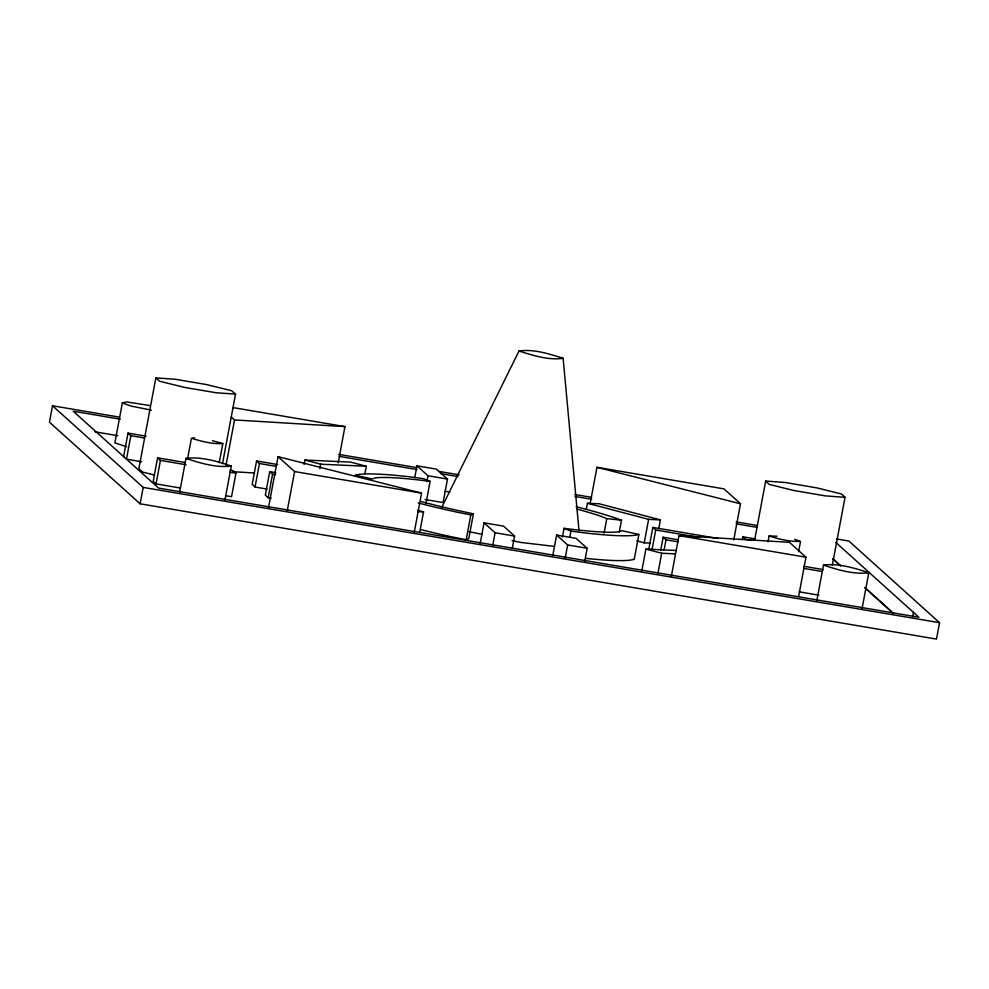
<?xml version="1.0" encoding="UTF-8"?>
<svg xmlns="http://www.w3.org/2000/svg" width="989" height="989" viewBox="0 0 989 989"><rect width="100%" height="100%" fill="white"/><g stroke="black" fill="none" stroke-linecap="round" stroke-linejoin="round"><path stroke-width="1.48" d="M119.521 417.135L52.516 405.762L49.45 422.167L140.117 503.797L936.484 639.092L939.55 622.687L848.883 541.045L836.706 538.98M150.192 405.577L126.654 401.93L122.352 402.919L114.872 442.899L126.679 446.731M123.625 456.597L128.026 433.108L146.149 436.186M128.026 433.108L130.869 435.667L126.481 459.168L141.575 461.727M222.5 463.742L235.53 394.117L231.587 390.729L206.614 384.585L175.238 379.269L155.854 377.909L138.856 468.737L142.799 472.124L154.556 475.017M140.117 503.797L143.182 487.392L52.516 405.762M184.77 462.456L157.597 457.833L153.196 481.334L156.052 483.905L180.208 488.01M156.052 483.905L160.441 460.404L157.597 457.833M179.615 492.423L185.994 458.364C201.126 456.51 216.937 461.233 231.302 466.066L224.923 500.125M187.589 458.859L191.446 438.251C201.496 441.378 212.252 444.197 222.809 443.567L219.237 462.691M226.048 465.189L234.517 419.942L231.203 416.962M230.078 470.146L233.095 470.665L235.938 473.237L231.55 496.725L225.504 495.699M277.724 464.558L256.584 460.973L252.183 484.462L255.038 487.033L267.117 489.085M255.038 487.033L259.439 463.532L256.584 460.973M275.746 472.68L269.713 471.654L265.312 495.155L268.167 497.714L271.184 498.233M268.167 497.714L272.556 474.226L269.713 471.654M268.439 507.913L278.045 456.646L421.586 493.128L414.255 532.342M287.255 510.757L294.598 471.555L278.045 456.646M304.068 464.447L304.896 460.046L350.477 462.086L366.276 466.239L364.904 473.583M319.867 468.613L320.696 464.2L366.276 466.239M338.189 462.803L344.951 426.618L233.083 407.604M414.75 477.576L416.95 465.831L436.446 469.145L447.485 479.072L443.084 502.573L425.085 499.519M426.889 481.643L427.99 475.758L416.95 465.831M419.707 532.441L423.552 511.869L417.581 510.299M426.024 503.277L430.116 481.371L423.205 478.627L410.076 476.859A130.709 13.203 10.6 0 0 355.274 475.252L372.247 478.985L374.856 477.959A113.648 11.485 10.6 0 1 430.116 481.371M466.178 539.759L470.826 514.935L473.422 513.798L468.774 538.622L466.178 539.759L451.75 536.842A130.709 13.203 10.6 0 1 421.227 529.733M480.209 543.394L484.054 522.835L503.549 526.136L514.589 536.075L512.389 547.832M492.621 545.977L495.093 532.762L484.054 522.835M552.764 555.595L556.609 535.037L576.105 538.35L587.145 548.289L584.672 561.505M562.407 537.089L564.051 528.324A113.648 11.485 10.6 0 0 619.312 531.736L621.92 530.722L638.894 534.443L634.258 559.267A130.709 13.203 10.6 0 1 585.871 558.377M565.176 558.192L567.649 544.976L556.609 535.037M569.874 536.916L570.962 531.081L564.051 528.324M586.341 509.137L587.441 503.265L599.21 503.784L660.405 519.88L658.748 528.695M590.186 503.5L596.96 467.303L723.96 488.875L740.514 503.784L733.739 539.982M604.069 533.182L606.801 518.582L600.199 515.998A113.648 11.485 10.6 0 0 576.76 509.038M619.287 531.909L621.475 520.226A130.709 13.203 10.6 0 0 576.117 506.739M636.768 540.896L644.235 542.85L648.623 519.361L660.405 519.88M641.774 571.123L645.904 549.093L676.291 550.453M648.747 549.451L652.864 527.421L717.791 538.449M652.147 549.08L655.719 529.993L652.864 527.421M660.664 550.477L663.137 537.25L678.231 539.821M657.846 573.805L661.703 553.247L675.376 553.865M664.064 550.107L665.98 539.821L663.137 537.25M671.346 576.364L678.961 535.642L789.407 542.306L805.961 557.215L798.63 596.429M742.245 539.71L742.801 536.78L754.879 538.832M754.619 540.105L765.671 481.074L785.427 482.521L816.84 487.886L841.528 494.006L845.026 497.319L832.281 565.436M768.02 541.873L769.121 535.989L777.033 536.211M798.618 551.639L800.546 541.342C789.964 541.91 779.196 539.178 769.121 535.989M816.827 600.62L823.478 565.078C838.61 563.223 854.434 567.933 868.787 572.779L862.136 608.309M912.637 616.852L913.477 612.389M441.453 508.012L519.027 350.996C533.652 348.882 549.13 353.839 563.137 358.315L579.01 530.636M563.137 358.315C548.512 360.429 533.034 355.471 519.027 350.996M231.302 466.066C216.171 467.921 200.347 463.211 185.994 458.364M868.787 572.779C853.655 574.634 837.844 569.911 823.478 565.078M192.509 438.115L194.635 437.83M417.667 511.61L423.552 511.869M644.235 542.85L650.119 543.122M234.517 419.942L344.951 426.618M232.588 471.679L254.062 472.977M235.53 394.117L216.134 392.757L184.77 387.453L159.798 381.297L155.854 377.909M845.026 497.319L825.271 495.872L793.846 490.507L769.158 484.387L765.671 481.074M606.801 518.582L621.475 520.226M554.631 546.423L521.005 542.466L512.067 540.612M151.329 410.114L131.339 406.145L122.352 402.919M570.962 531.081L584.091 532.836A130.709 13.203 10.6 0 0 638.894 534.443M338.782 454.384L416.443 467.587M439.277 471.456L459.081 474.819M574.807 494.488L591.546 497.331M736.199 521.908L757.525 525.53M120.337 419.2L73.198 411.201L158.586 488.084L918.88 617.247L835.767 542.417M339.301 456.399L416.851 469.577M441.168 473.706L457.895 476.55M574.98 496.441L591.706 499.284M736.162 523.824L757.45 527.446M427.99 475.758L447.485 479.072M751.689 540.365L745.644 539.339L742.801 536.78M130.869 435.667L144.468 437.979M94.882 431.773L117.765 435.692M445.161 491.31L449.834 492.077M655.719 529.993L699.507 537.423M259.439 463.532L276.042 466.351M678.961 535.642L805.961 557.215M294.598 471.555L421.586 493.128M665.98 539.821L678.058 541.873M272.556 474.226L275.585 474.732M803.773 566.289L823.404 569.615M803.6 568.341L821.723 571.419M160.441 460.404L186.117 464.768M229.905 472.21L235.938 473.237M567.649 544.976L587.145 548.289M495.093 532.762L514.589 536.075M799.199 591.842L818.83 595.168M143.182 487.392L939.55 622.687M470.826 514.935L456.399 512.018A130.709 13.203 10.6 0 1 418.162 502.931M212.45 440.698L222.809 443.567M468.873 531.637L482.273 534.419M596.96 467.303L740.514 503.784M587.441 503.265L648.623 519.361M645.904 549.093L661.703 553.247M304.896 460.046L320.696 464.2M794.711 539.388L799.087 540.859M832.973 558.834L839.834 565.016M864.992 587.664L891.299 611.338M832.701 558.822L840.699 566.017M864.695 587.627L893.265 613.353M473.422 513.798A113.648 11.485 10.6 0 1 421.265 501.534"/></g></svg>
